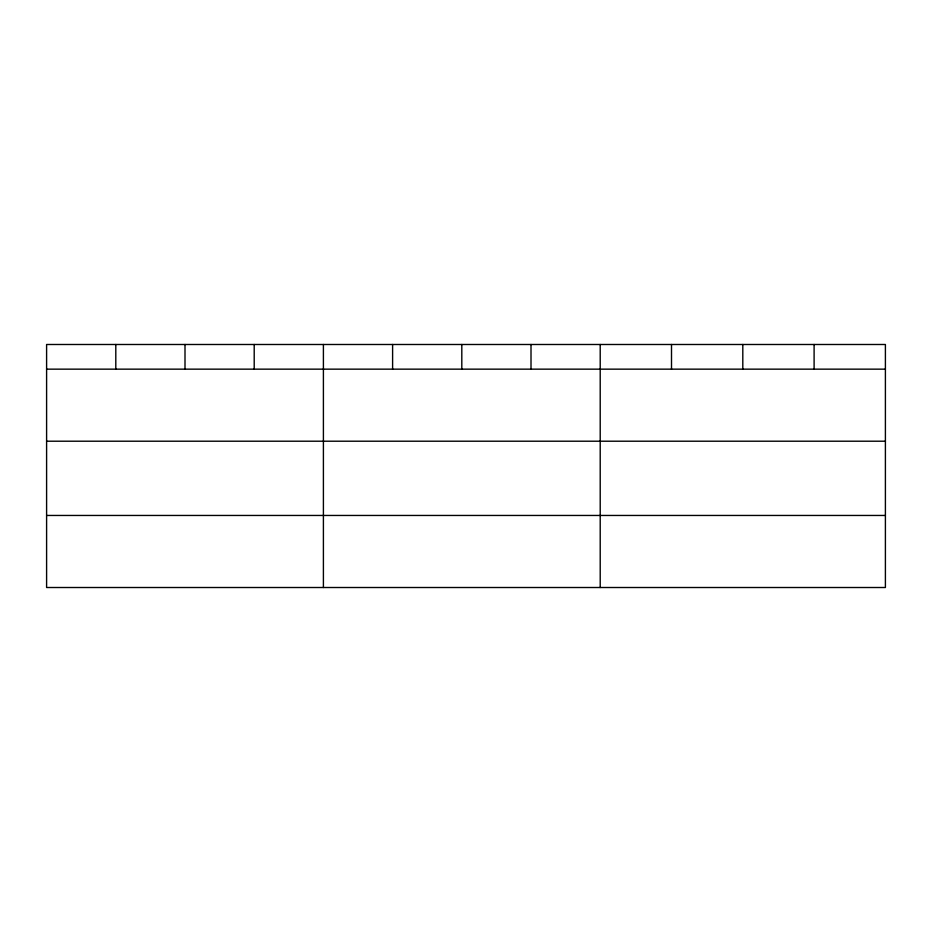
<?xml version="1.0" encoding="UTF-8"?>
<svg xmlns="http://www.w3.org/2000/svg" width="932" height="932" viewBox="0 0 932 932"><rect width="100%" height="100%" fill="white"/><g stroke="black" fill="none" stroke-linecap="round" stroke-linejoin="round"><path stroke-width="1.4" d="M885.4 441.209L885.4 344.49L46.6 344.49L46.6 587.51L885.4 587.51L885.4 441.209L46.6 441.209M46.6 369.154L885.4 369.154M46.6 515.454L885.4 515.454M814.102 344.49L814.102 369.154M742.804 344.49L742.804 369.154M671.506 344.49L671.506 369.154M600.208 344.49L600.208 587.51M531.007 344.49L531.007 369.154M461.806 344.49L461.806 369.154M392.605 344.49L392.605 369.154M323.404 344.49L323.404 587.51M254.203 344.49L254.203 369.154M185.002 344.49L185.002 369.154M115.801 344.49L115.801 369.154"/></g></svg>
